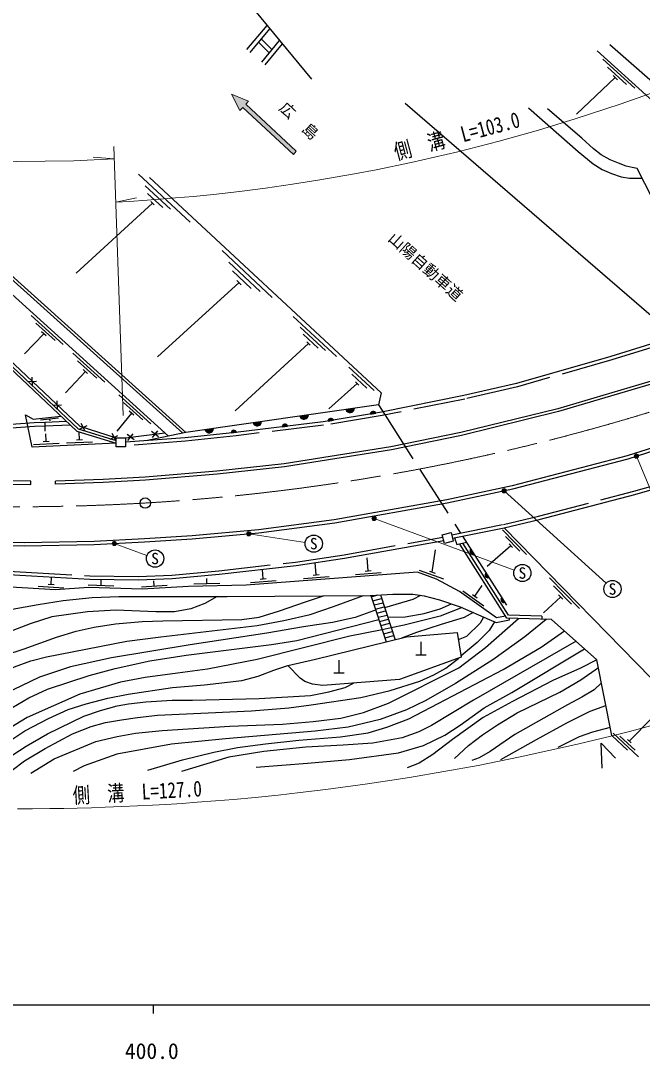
# Model space of a CAD drawing. Units: millimetres at full size, sheet at 1:1000; details may follow other scales. Extents: x 40000 to 680000, y 20000 to 380000.
# Drawn here: x 452659 to 524686, y 198715 to 319042 of the extents above; entities that cross this region are included whole.
import ezdxf
from ezdxf.enums import TextEntityAlignment as Align

# ---------------------------------------------------------------- set-up
doc = ezdxf.new("R2010")
doc.units = ezdxf.units.MM
doc.header["$LTSCALE"] = 1000
doc.linetypes.add('CHAIN', pattern=[18.5, 12, -1.5, 3.5, -1.5])
doc.linetypes.add('DASHED', pattern=[7.5, 6, -1.5])
for name, color, linetype, lineweight in [('M-BGD', 7, 'Continuous', 25), ('M-BMK', 2, 'CHAIN', 13), ('M-BMK-HTXT', 7, 'Continuous', 13), ('M-BMK-SRVR', 3, 'Continuous', 25), ('M-STR-HTXT', 7, 'Continuous', 13), ('M-STR-STRC', 7, 'Continuous', 25), ('M-TTL-BAND', 7, 'Continuous', 25)]:
    doc.layers.add(name, color=color, linetype=linetype, lineweight=lineweight)
doc.styles.add('ＭＳ ゴシック', font='')
doc.styles.get('ＭＳ ゴシック').set_extended_font_data('MS Gothic')

msp = doc.modelspace()

# ---------------------------------------------------------------- hatches: boundary and pattern name
at = {"layer": 'M-BGD'}
for points in [[(485994, 273362, -0.82183), (485013, 273221)], [(491321, 274127, -0.82183), (490340, 273986)], [(493808, 273571), (493191, 273470, -0.84072)], [(480577, 272585, -0.82183), (479597, 272444)], [(483580, 272073), (482959, 271999, -0.84072)], [(488891, 272763), (488273, 272662, -0.84072)], [(474985, 271782, -0.82183), (474005, 271641)], [(477667, 271363), (477045, 271296, -0.84072)], [(504821, 257810), (505159, 257283, -0.84072)], [(506578, 255065), (506915, 254538, -0.84072)], [(508418, 252190), (508755, 251663, -0.84072)]]:
    msp.add_hatch(color=256, dxfattribs=at).paths.add_polyline_path(points)
at = {"layer": 'M-BMK-HTXT'}
msp.add_hatch(color=256, dxfattribs=at).paths.add_polyline_path([(477089, 310543), (478047, 308634), (478387, 309000), (484256, 303564), (484596, 303931), (478726, 309367), (479066, 309734)])
at = {"layer": 'M-STR-HTXT'}
for points in [[(523920, 268371, -0.41421), (523787, 268699, -0.41421), (524115, 268831, -1)], [(508686, 264338, -1), (508666, 264837, -0.41421), (508926, 264597, -0.41421)], [(493712, 261159, -1), (493506, 261615, -1)], [(463605, 258252, -0.41421), (463274, 258378, -0.41421), (463401, 258708, -1)], [(479229, 259395, -0.41421), (478880, 259452, -0.41421), (478936, 259801, -1)]]:
    msp.add_hatch(color=256, dxfattribs=at).paths.add_polyline_path(points)

# ---------------------------------------------------------------- linework, layer by layer
at = {"layer": 'M-BGD'}
for p, q in [((478856, 315701), (481201, 318512)), ((479240, 315381), (481524, 318119)), ((480205, 316574), (481443, 315326)), ((480560, 316926), (481798, 315678)), ((480584, 314260), (482656, 316744)), ((480968, 313940), (482980, 316352)), ((523810, 311214), (520111, 314578)), ((522868, 311665), (520649, 313683)), ((521557, 312452), (517079, 308219)), ((521816, 312216), (521298, 312687)), ((528412, 282508), (497216, 309464)), ((466294, 301256), (472295, 295687)), ((470008, 297195), (467076, 299916)), ((469116, 297410), (467356, 299042)), ((467930, 297896), (459089, 289793)), ((468135, 297706), (467725, 298087)), ((442905, 295246), (469767, 270909)), ((444442, 295536), (471439, 271250)), ((444642, 295759), (471804, 271325)), ((475993, 292423), (481815, 286989)), ((480419, 287665), (476763, 291077)), ((479374, 288012), (477181, 290059)), ((478220, 288461), (477709, 288938)), ((477965, 288700), (468488, 280107)), ((457583, 281543), (453878, 284900)), ((456641, 281992), (454418, 284006)), ((484235, 284757), (489250, 280125)), ((455328, 282777), (453080, 280431)), ((455587, 282542), (455068, 283012)), ((487967, 280820), (485029, 283533)), ((486010, 281648), (477505, 273850)), ((487135, 281098), (485372, 282726)), ((486215, 281458), (485804, 281838)), ((462400, 277179), (458694, 280536)), ((461457, 277628), (459234, 279643)), ((460144, 278413), (457858, 275915)), ((460403, 278178), (459885, 278648)), ((493607, 276193), (490678, 278917)), ((492776, 276474), (491019, 278109)), ((453485, 277242), (454485, 277271)), ((454000, 276757), (453971, 277756)), ((491652, 277028), (488366, 274060)), ((491857, 276837), (491447, 277218)), ((527443, 277814), (514889, 274096)), ((527550, 277481), (514981, 273758)), ((467747, 272334), (464042, 275691)), ((456395, 274498), (457395, 274527)), ((456910, 274012), (456881, 275012)), ((466805, 272783), (464582, 274797)), ((494124, 274530), (494876, 273354)), ((465492, 273568), (463784, 271503)), ((465751, 273333), (465233, 273803)), ((485994, 273362), (485013, 273221)), ((491321, 274127), (490340, 273986)), ((493191, 273470), (493808, 273571)), ((514889, 274096), (503651, 271324)), ((514981, 273758), (503728, 270983)), ((457050, 273002), (454963, 272766)), ((457969, 272606), (455441, 272507)), ((455441, 272507), (455441, 271508)), ((455441, 272107), (458376, 272222)), ((456007, 272884), (456030, 272676)), ((459456, 271703), (460347, 272158)), ((460129, 271485), (459674, 272376)), ((480577, 272585), (479597, 272444)), ((482959, 271999), (483580, 272073)), ((488273, 272662), (488891, 272763)), ((455610, 270322), (455571, 271176)), ((459463, 270496), (459422, 271404)), ((463037, 270546), (463927, 271001)), ((463710, 270328), (463254, 271219)), ((464783, 270711), (469358, 271280)), ((465783, 270479), (464994, 271094)), ((465081, 270392), (465696, 271181)), ((468617, 270831), (467828, 271446)), ((467915, 270744), (468529, 271533)), ((474985, 271782), (474005, 271641)), ((477045, 271296), (477667, 271363)), ((503651, 271324), (495551, 269655)), ((503728, 270983), (495613, 269310)), ((454125, 269954), (457122, 270090)), ((455260, 270306), (455959, 270338)), ((457978, 270129), (460975, 270265)), ((459114, 270481), (459813, 270512)), ((495551, 269655), (483196, 267713)), ((495613, 269310), (483242, 267366)), ((483196, 267713), (475371, 266846)), ((483242, 267366), (475404, 266498)), ((467085, 266169), (462197, 265890)), ((475371, 266846), (467085, 266169)), ((475404, 266498), (467109, 265819)), ((462197, 265890), (456688, 265690)), ((456700, 265341), (456688, 265690)), ((462213, 265540), (456700, 265341)), ((467109, 265819), (462213, 265540)), ((511274, 257210), (508478, 260071)), ((531313, 237141), (508679, 260294)), ((503859, 259314), (508963, 251337)), ((510501, 257573), (508823, 259289)), ((500344, 255158), (500727, 257744)), ((505159, 257283), (504821, 257810)), ((509447, 258221), (506713, 255802)), ((509643, 258021), (509251, 258421)), ((492910, 255304), (492797, 256799)), ((480757, 254380), (480673, 255476)), ((486886, 254846), (486779, 256253)), ((491437, 254891), (494429, 255118)), ((492561, 255277), (493259, 255330)), ((498830, 255381), (501655, 254370)), ((500014, 255276), (500673, 255040)), ((456174, 253738), (456224, 254585)), ((461959, 253626), (461979, 254226)), ((468131, 253553), (468097, 254152)), ((474224, 253828), (474211, 254427)), ((479284, 253967), (482275, 254195)), ((480408, 254353), (481106, 254407)), ((485413, 254433), (488405, 254660)), ((486537, 254819), (487235, 254872)), ((506915, 254538), (506578, 255065)), ((517420, 250924), (513925, 254499)), ((454659, 253528), (457653, 253349)), ((455824, 253758), (456523, 253717)), ((460460, 253674), (463459, 253578)), ((466634, 253466), (469629, 253639)), ((472724, 253794), (475723, 253861)), ((503887, 252991), (506335, 251257)), ((505285, 252368), (506152, 253593)), ((516506, 251429), (514409, 253574)), ((493236, 252466), (495010, 247068)), ((493288, 252309), (494091, 252506)), ((493444, 251833), (494480, 252086)), ((493601, 251356), (494637, 251610)), ((494338, 252517), (496046, 247322)), ((504999, 252571), (505570, 252166)), ((508755, 251663), (508418, 252190)), ((515243, 252292), (513243, 250422)), ((515488, 252042), (514999, 252542)), ((493757, 250880), (494793, 251133)), ((493914, 250403), (494950, 250657)), ((494071, 249927), (495107, 250180)), ((494227, 249450), (495263, 249704)), ((494384, 248974), (495420, 249228)), ((509292, 249609), (509297, 249798)), ((513057, 250044), (513047, 249694)), ((494541, 248498), (495576, 248751)), ((494697, 248021), (495733, 248275)), ((494854, 247545), (495890, 247798)), ((499060, 245571), (499060, 247071)), ((498460, 245571), (499660, 245571)), ((489545, 243469), (489545, 244969)), ((488945, 243469), (490145, 243469)), ((523187, 235563), (525795, 238249)), ((522969, 234537), (521148, 236227)), ((521312, 236484), (524244, 233763)), ((522103, 236160), (523862, 234527)), ((522981, 235754), (523392, 235373))]:
    msp.add_line(p, q, dxfattribs=at)
at = {"layer": 'M-BGD', "linetype": 'DASHED'}
msp.add_line((494876, 273354), (503628, 259676), dxfattribs=at)
at = {"layer": 'M-BGD'}
for points in [[(476371, 321152), (479028, 321152), (486340, 312270)], [(519479, 315558), (526287, 309368), (529498, 309368), (538248, 306315), (541746, 306985)], [(546355, 298144), (543336, 305919), (541297, 307286), (537311, 308102), (530873, 310862), (527106, 310862), (520937, 316258)], [(511496, 308961), (517260, 303904), (518997, 302461), (520046, 301800), (521109, 301326), (522230, 300955), (523213, 300802), (524223, 300802), (524679, 300805)], [(542692, 270721), (533616, 284325), (531946, 286584), (524104, 301930), (523529, 302036), (522822, 302210), (521928, 302525), (520962, 302945), (519933, 303492), (519048, 304207), (517688, 305425), (513707, 308836)], [(467595, 300879), (494432, 275917), (494124, 274530), (471804, 271325), (467170, 270378)], [(559651, 295415), (552104, 291758), (545531, 288977), (533616, 284325), (526157, 281721), (521058, 280124), (510113, 277015), (504026, 275603), (494462, 273679), (487689, 272566), (477561, 271352), (471729, 270723), (464788, 270198)], [(435004, 294266), (459156, 271486), (463714, 270088)], [(435210, 294484), (459311, 271752), (463711, 270403)], [(435450, 294739), (459492, 272063), (463708, 270701)], [(463714, 270088), (453999, 269649), (453194, 273394), (454089, 272879), (457295, 273241)], [(502700, 259079), (508679, 260294), (512743, 261258), (523816, 264133), (527584, 265225), (533926, 267202), (543040, 270420), (547548, 272177)], [(394759, 264840), (402388, 263151), (409223, 261926), (414488, 261000), (420864, 260122), (429054, 259229), (436701, 258632), (443499, 258333), (453105, 258198), (461163, 258365), (467014, 258653), (472541, 259003), (480256, 259705), (489041, 260852), (502095, 263178), (509690, 264805), (523042, 268290), (531581, 271018)], [(531470, 271350), (522945, 268626), (509609, 265145), (502027, 263521), (488988, 261198), (480218, 260053), (472514, 259352), (466994, 259003), (461151, 258714), (453103, 258548), (443509, 258682), (436722, 258981), (429087, 259578), (420907, 260470), (414542, 261346), (409284, 262271), (402456, 263495), (394840, 265181)], [(439911, 255900), (443279, 255587), (449498, 254978), (452548, 254796), (460647, 254332), (466290, 254252), (470188, 254419), (475657, 254909), (484569, 255917), (490197, 256773), (501677, 258827)], [(502946, 259129), (503213, 258366), (504302, 258622)], [(521148, 236227), (519436, 245008), (514185, 249663), (508985, 249807), (503539, 258414)], [(513057, 250044), (509181, 250151), (503883, 258524)], [(508839, 250037), (507808, 249846), (503505, 252894), (500828, 254347), (498624, 255136), (478789, 253629), (472095, 253480), (466737, 253172), (460515, 253372), (456676, 253107), (440530, 254072), (438200, 252118), (436724, 252382)], [(437116, 231938), (438799, 234099), (440888, 236240), (442594, 237902), (444412, 239509), (445471, 240353), (448216, 242255), (449860, 243200), (451919, 244200), (453829, 244885), (455655, 245359), (464933, 247158), (468888, 247670), (480053, 248988), (483131, 249547), (486217, 250260), (488892, 251178), (492370, 252455)], [(448427, 244753), (453061, 246282), (456809, 247637), (459086, 248326), (461177, 248774), (463657, 249146), (466721, 249423), (469106, 249504), (478289, 249679), (480297, 249924), (482649, 250664), (485657, 251705), (487738, 252413)], [(475435, 252313), (474005, 251514), (472370, 250898), (470475, 250563), (468299, 250572), (463669, 250736), (460389, 250572), (456249, 249966), (453732, 249183), (451756, 248388), (449810, 247194), (448772, 246366)], [(451646, 250845), (454676, 251409), (457573, 251850), (460925, 252212), (464025, 252313), (470843, 252313), (476571, 252313), (493136, 252462), (495777, 252583), (498116, 252583), (499394, 252412), (501202, 251945), (503599, 251143), (506928, 249660), (507738, 249334), (509292, 249609)], [(498996, 252466), (498102, 251992), (494825, 251037)], [(493804, 250739), (493528, 250659), (491429, 249888), (488793, 249335), (485427, 248806), (481175, 248074), (472283, 246725), (463183, 245230), (458434, 244187), (454823, 243003), (450751, 240996), (447652, 239121), (444096, 236215), (439940, 232296)], [(495192, 249919), (497220, 249963), (499413, 250355), (501270, 250899), (502590, 251481)], [(503810, 251050), (501263, 250039), (497105, 248999), (495596, 248693)], [(505105, 250472), (504045, 249883), (501368, 249101), (498536, 248169), (496775, 247500)], [(442338, 231594), (445128, 234229), (447353, 236096), (449586, 237787), (451609, 239436), (453579, 240586), (455760, 241607), (460590, 243189), (463609, 243990), (467631, 244889), (471830, 245546), (481718, 246764), (484646, 247222), (494160, 249655)], [(453813, 231847), (456520, 233541), (461371, 235549), (463831, 236095), (465962, 236501), (469041, 236786), (476887, 237288), (483003, 237534), (486555, 237854), (489740, 238236), (492382, 238896), (495267, 239991), (503433, 244073), (506534, 246413), (510357, 249769)], [(513568, 249680), (511069, 247649), (507385, 244985), (503027, 242260), (499598, 240290), (497375, 239185), (494329, 238092), (490617, 237177), (486773, 236746), (476394, 235833), (470144, 235237), (463783, 234070), (460007, 232715), (458746, 232069)], [(506284, 249947), (505901, 249223), (504304, 247712), (503370, 247294)], [(507551, 249409), (506941, 248389), (505573, 246996), (503689, 245440)], [(494547, 248479), (490805, 247720), (480045, 245020), (474315, 243917), (470817, 243461), (467072, 242965), (464200, 242405), (459496, 240999), (453391, 238321), (448864, 235551), (446408, 233635), (444674, 231821)], [(449717, 234537), (453126, 236765), (455861, 238181), (458169, 239221), (460230, 239890), (462740, 240562), (465124, 241016), (470248, 241803), (473936, 242088), (478288, 242614), (480170, 243095), (482001, 243790), (483622, 244331), (486828, 245066), (497346, 247640), (503218, 248179), (503711, 245309), (496568, 242727), (487679, 242003), (486481, 242193), (485585, 242469), (485046, 242882), (483622, 244331)], [(467372, 232228), (471420, 233412), (475048, 234292), (477794, 234840), (481030, 235268), (484902, 235683), (489703, 236052), (492931, 236537), (495073, 237191), (497642, 238174), (501029, 239924), (508572, 243888), (512983, 246476), (515666, 248350)], [(517010, 247159), (505138, 240319), (500254, 237373), (498801, 236659), (496869, 235972), (493448, 235351), (490013, 235094), (485713, 234856), (480834, 234379), (476763, 233725), (471302, 232057)], [(479928, 232543), (485881, 233031), (490741, 233429), (496435, 234224), (499353, 235082), (501812, 236251), (503573, 237417), (506352, 239422), (509589, 241193), (517994, 246286)], [(451656, 232193), (453099, 233293), (455476, 234722), (458638, 236416), (460822, 237273), (462498, 237713), (464320, 238055), (466172, 238328), (468508, 238584), (479398, 239072), (483725, 239425), (486305, 239760), (492059, 240641), (495478, 241447), (498919, 242515), (500534, 243253), (501912, 244026), (503417, 245203)], [(519436, 245008), (517543, 244035), (514319, 242596), (509632, 240180), (506268, 238325), (502712, 235763), (500409, 234026), (498820, 233026), (497425, 232466)], [(502935, 233547), (504533, 235072), (506175, 236309), (507893, 237452), (510174, 238866), (515154, 241259), (517555, 242660), (519616, 244086)], [(449121, 231883), (450954, 233483), (453284, 234989), (455768, 236414), (459979, 238456), (461908, 239137), (463831, 239676), (465143, 239892), (467140, 240116), (470215, 240309), (472544, 240309), (480302, 240527), (486225, 240852), (488362, 241275), (490269, 241787), (491233, 242293)], [(519961, 242317), (519124, 241524), (517697, 240659), (516007, 239765), (509919, 236329), (507049, 234364), (505771, 233647), (504955, 233328)], [(508314, 233457), (512425, 235774), (515941, 237675), (518649, 239049), (520470, 239704)], [(520964, 237172), (518907, 236629), (517374, 236075), (514923, 234822)], [(520027, 232423), (519911, 235336), (521600, 233598)]]:
    msp.add_lwpolyline(points, dxfattribs=at)
at = {"layer": 'M-BGD', "linetype": 'DASHED'}
for points in [[(559821, 295053), (552269, 291394), (545681, 288607), (533754, 283950), (526283, 281341), (521172, 279741), (510213, 276628), (504111, 275212), (494534, 273285), (487745, 272169), (477606, 270954), (471766, 270325), (464792, 269797)], [(455441, 272507), (454217, 272460), (451035, 272225), (449263, 272066)], [(449275, 271665), (451068, 271826), (454240, 272060), (455441, 272107)], [(502600, 259467), (508593, 260685), (512646, 261646), (523710, 264518), (527469, 265608), (533800, 267581), (542901, 270795), (547393, 272545)], [(439929, 256300), (443317, 255985), (449530, 255377), (452572, 255195), (460661, 254731), (466284, 254652), (470162, 254818), (475617, 255307), (484516, 256314), (490132, 257167), (501577, 259215)]]:
    msp.add_lwpolyline(points, dxfattribs=at)
at = {"layer": 'M-BGD'}
for points in [[(464783, 270711), (464793, 269685), (463718, 269675), (463708, 270701)], [(453837, 265677), (445702, 265744), (436818, 266343), (429217, 266940), (420884, 267824), (420847, 267476), (429185, 266592), (436792, 265994), (445689, 265394), (453834, 265327)], [(501512, 259470), (502532, 259732), (502784, 258751), (501764, 258489)]]:
    msp.add_lwpolyline(points, close=True, dxfattribs=at)
for centre, radius, start, end in [((485489, 273389), 505, 199.34124, 356.99943), ((490817, 274154), 505, 199.34124, 356.99943), ((493508, 273467), 318, 19.22463, 179.44236), ((480073, 272611), 505, 199.34124, 356.99943), ((483276, 271982), 318, 16.72542, 176.94315), ((488591, 272659), 318, 19.22463, 179.44236), ((474481, 271808), 505, 199.34124, 356.99943), ((477362, 271275), 318, 16.0406, 176.25833), ((505036, 257576), 318, 132.50382, 292.72155), ((506793, 254831), 318, 132.50382, 292.72155), ((508632, 251956), 318, 132.50382, 292.72155)]:
    msp.add_arc(centre, radius, start, end, dxfattribs=at)
at = {"layer": 'M-BMK'}
msp.add_arc((452317, 512729), 250000, 254.58746, 290.97887, dxfattribs=at)
at = {"layer": 'M-BMK-HTXT'}
msp.add_lwpolyline([(478387, 309000), (478047, 308634), (477089, 310543), (479066, 309734), (478726, 309367), (484596, 303931), (484256, 303564)], close=True, dxfattribs=at)
at = {"layer": 'M-BMK-SRVR'}
msp.add_circle((467089, 263165), 600, dxfattribs=at)
at = {"layer": 'M-STR-HTXT'}
for p, q in [((464515, 273302), (463442, 304457)), ((463491, 303026), (461045, 303242)), ((463663, 298028), (466071, 298508)), ((524017, 268601), (529566, 255232)), ((508676, 264588), (520495, 253870)), ((493609, 261387), (509856, 255397)), ((479083, 259598), (485623, 258606)), ((463503, 258480), (467286, 257075))]:
    msp.add_line(p, q, dxfattribs=at)
for points in [[(463663, 298028), (465262, 298119), (467323, 298253), (470601, 298507), (472670, 298694), (475003, 298929), (478025, 299271), (481018, 299653), (484135, 300096), (487081, 300558), (491331, 301298), (493862, 301781), (497915, 302619), (503326, 303867), (508116, 305096), (512668, 306373), (516932, 307668), (522237, 309415), (526062, 310771), (529002, 311869), (538449, 315693)], [(396764, 310210), (402918, 308622), (407313, 307608), (413523, 306343), (418780, 305424), (423886, 304662), (430558, 303859), (437147, 303277), (444659, 302868), (452147, 302729), (458797, 302829), (463491, 303026)], [(452281, 227729), (454014, 227734), (456036, 227753), (457659, 227779), (459180, 227811), (460839, 227856), (462450, 227909), (464358, 227983), (466172, 228066), (467929, 228157), (469459, 228245), (471347, 228365), (473097, 228487), (475212, 228650), (477306, 228826), (479808, 229058), (482492, 229331), (485038, 229613), (488001, 229971), (492852, 230626), (497717, 231368), (505667, 232767), (510555, 233742), (517165, 235204), (521201, 236178), (523195, 236683), (527668, 237870)]]:
    msp.add_lwpolyline(points, dxfattribs=at)
for centre in [(524017, 268601), (508676, 264588), (493609, 261387), (463503, 258480), (479083, 259598)]:
    msp.add_circle(centre, 250, dxfattribs=at)
at = {"layer": 'M-STR-STRC'}
for centre in [(486612, 258456), (468223, 256727), (510794, 255051), (521236, 253198)]:
    msp.add_circle(centre, 1000, dxfattribs=at)
at = {"layer": 'M-TTL-BAND'}
for p, q in [((40000, 205000), (579000, 205000)), ((468000, 205000), (468000, 204000))]:
    msp.add_line(p, q, dxfattribs=at)

# ---------------------------------------------------------------- texts
at = {"layer": 'M-BMK-HTXT', "style": 'ＭＳ ゴシック'}
msp.add_text('広  島', height=1320, rotation=317.192, dxfattribs=at).set_placement((484205, 306685), align=Align.BOTTOM_CENTER)
msp.add_text('山陽自動車道', height=1320, rotation=318.177, dxfattribs=at).set_placement((494861, 293366), align=Align.BOTTOM_LEFT)
at = {"layer": 'M-STR-HTXT', "style": 'ＭＳ ゴシック', "width": 0.8}
for s, rotation, p in [('側\u3000溝\u3000L=103.0', 14.957, (503576, 304295)), ('側\u3000溝\u3000L=127.0', 3.189, (466244, 228216))]:
    msp.add_text(s, height=1833, rotation=rotation, dxfattribs=at).set_placement(p, align=Align.BOTTOM_CENTER)
at = {"layer": 'M-STR-STRC', "style": 'ＭＳ ゴシック'}
for p in [(486612, 258456), (468223, 256727), (510794, 255051), (521236, 253198)]:
    msp.add_text('S', height=1320, dxfattribs=at).set_placement(p, align=Align.MIDDLE_CENTER)
at = {"layer": 'M-TTL-BAND', "style": 'ＭＳ ゴシック'}
msp.add_text('400.0', height=1833, dxfattribs=at).set_placement((467844, 198195), align=Align.BOTTOM_CENTER)

doc.saveas('drawing.dxf')
